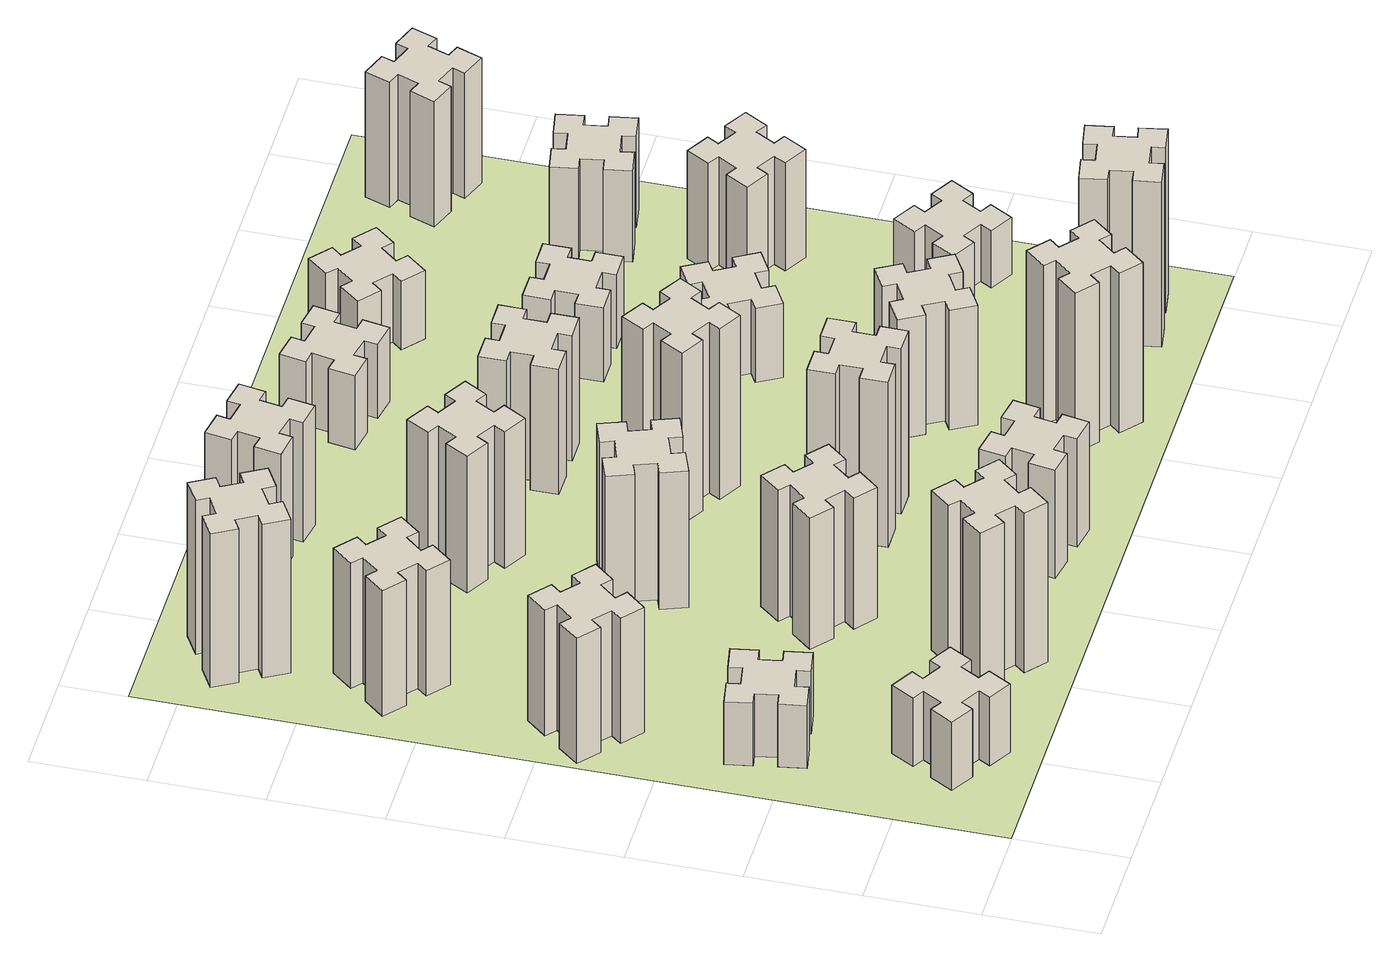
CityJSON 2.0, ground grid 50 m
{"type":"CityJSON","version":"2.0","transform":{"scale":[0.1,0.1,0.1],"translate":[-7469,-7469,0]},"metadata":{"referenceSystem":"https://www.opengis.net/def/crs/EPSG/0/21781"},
"CityObjects":{
"building1":{"type":"Building","attributes":{"class":"1000","function":"1000","usage":"1000","yearOfConstruction":2016,"roofType":"1000","measuredHeight":36,"storeysAboveGround":30,"storeysBelowGround":0},"geometry":[{"type":"Solid","lod":"1","boundaries":[[[[0,1,2,3,4,5,6,7,8,9,10,11,12,13,14,15,16,17,18,19]],[[17,16,20,21]],[[16,15,22,20]],[[15,14,23,22]],[[14,13,24,23]],[[13,12,25,24]],[[12,11,26,25]],[[11,10,27,26]],[[10,9,28,27]],[[9,8,29,28]],[[8,7,30,29]],[[7,6,31,30]],[[6,5,32,31]],[[5,4,33,32]],[[4,3,34,33]],[[3,2,35,34]],[[2,1,36,35]],[[1,0,37,36]],[[0,19,38,37]],[[19,18,39,38]],[[18,17,21,39]],[[24,25,26,27,28,29,30,31,32,33,34,35,36,37,38,39,21,20,22,23]]]]}]},
"building2":{"type":"Building","attributes":{"class":"1000","function":"1000","usage":"1000","yearOfConstruction":2016,"roofType":"1000","measuredHeight":33,"storeysAboveGround":30,"storeysBelowGround":0},"geometry":[{"type":"Solid","lod":"1","boundaries":[[[[40,41,42,43,44,45,46,47,48,49,50,51,52,53,54,55,56,57,58,59]],[[57,56,60,61]],[[56,55,62,60]],[[55,54,63,62]],[[54,53,64,63]],[[53,52,65,64]],[[52,51,66,65]],[[51,50,67,66]],[[50,49,68,67]],[[49,48,69,68]],[[48,47,70,69]],[[47,46,71,70]],[[46,45,72,71]],[[45,44,73,72]],[[44,43,74,73]],[[43,42,75,74]],[[42,41,76,75]],[[41,40,77,76]],[[40,59,78,77]],[[59,58,79,78]],[[58,57,61,79]],[[64,65,66,67,68,69,70,71,72,73,74,75,76,77,78,79,61,60,62,63]]]]}]},
"building3":{"type":"Building","attributes":{"class":"1000","function":"1000","usage":"1000","yearOfConstruction":2016,"roofType":"1000","measuredHeight":66,"storeysAboveGround":30,"storeysBelowGround":0},"geometry":[{"type":"Solid","lod":"1","boundaries":[[[[80,81,82,83,84,85,86,87,88,89,90,91,92,93,94,95,96,97,98,99]],[[97,96,100,101]],[[96,95,102,100]],[[95,94,103,102]],[[94,93,104,103]],[[93,92,105,104]],[[92,91,106,105]],[[91,90,107,106]],[[90,89,108,107]],[[89,88,109,108]],[[88,87,110,109]],[[87,86,111,110]],[[86,85,112,111]],[[85,84,113,112]],[[84,83,114,113]],[[83,82,115,114]],[[82,81,116,115]],[[81,80,117,116]],[[80,99,118,117]],[[99,98,119,118]],[[98,97,101,119]],[[104,105,106,107,108,109,110,111,112,113,114,115,116,117,118,119,101,100,102,103]]]]}]},
"building4":{"type":"Building","attributes":{"class":"1000","function":"1000","usage":"1000","yearOfConstruction":2016,"roofType":"1000","measuredHeight":66,"storeysAboveGround":30,"storeysBelowGround":0},"geometry":[{"type":"Solid","lod":"1","boundaries":[[[[120,121,122,123,124,125,126,127,128,129,130,131,132,133,134,135,136,137,138,139]],[[137,136,140,141]],[[136,135,142,140]],[[135,134,143,142]],[[134,133,144,143]],[[133,132,145,144]],[[132,131,146,145]],[[131,130,147,146]],[[130,129,148,147]],[[129,128,149,148]],[[128,127,150,149]],[[127,126,151,150]],[[126,125,152,151]],[[125,124,153,152]],[[124,123,154,153]],[[123,122,155,154]],[[122,121,156,155]],[[121,120,157,156]],[[120,139,158,157]],[[139,138,159,158]],[[138,137,141,159]],[[144,145,146,147,148,149,150,151,152,153,154,155,156,157,158,159,141,140,142,143]]]]}]},
"building5":{"type":"Building","attributes":{"class":"1000","function":"1000","usage":"1000","yearOfConstruction":2016,"roofType":"1000","measuredHeight":84,"storeysAboveGround":30,"storeysBelowGround":0},"geometry":[{"type":"Solid","lod":"1","boundaries":[[[[160,161,162,163,164,165,166,167,168,169,170,171,172,173,174,175,176,177,178,179]],[[177,176,180,181]],[[176,175,182,180]],[[175,174,183,182]],[[174,173,184,183]],[[173,172,185,184]],[[172,171,186,185]],[[171,170,187,186]],[[170,169,188,187]],[[169,168,189,188]],[[168,167,190,189]],[[167,166,191,190]],[[166,165,192,191]],[[165,164,193,192]],[[164,163,194,193]],[[163,162,195,194]],[[162,161,196,195]],[[161,160,197,196]],[[160,179,198,197]],[[179,178,199,198]],[[178,177,181,199]],[[184,185,186,187,188,189,190,191,192,193,194,195,196,197,198,199,181,180,182,183]]]]}]},
"building6":{"type":"Building","attributes":{"class":"1000","function":"1000","usage":"1000","yearOfConstruction":2016,"roofType":"1000","measuredHeight":81,"storeysAboveGround":30,"storeysBelowGround":0},"geometry":[{"type":"Solid","lod":"1","boundaries":[[[[200,201,202,203,204,205,206,207,208,209,210,211,212,213,214,215,216,217,218,219]],[[217,216,220,221]],[[216,215,222,220]],[[215,214,223,222]],[[214,213,224,223]],[[213,212,225,224]],[[212,211,226,225]],[[211,210,227,226]],[[210,209,228,227]],[[209,208,229,228]],[[208,207,230,229]],[[207,206,231,230]],[[206,205,232,231]],[[205,204,233,232]],[[204,203,234,233]],[[203,202,235,234]],[[202,201,236,235]],[[201,200,237,236]],[[200,219,238,237]],[[219,218,239,238]],[[218,217,221,239]],[[224,225,226,227,228,229,230,231,232,233,234,235,236,237,238,239,221,220,222,223]]]]}]},
"building7":{"type":"Building","attributes":{"class":"1000","function":"1000","usage":"1000","yearOfConstruction":2016,"roofType":"1000","measuredHeight":69,"storeysAboveGround":30,"storeysBelowGround":0},"geometry":[{"type":"Solid","lod":"1","boundaries":[[[[240,241,242,243,244,245,246,247,248,249,250,251,252,253,254,255,256,257,258,259]],[[257,256,260,261]],[[256,255,262,260]],[[255,254,263,262]],[[254,253,264,263]],[[253,252,265,264]],[[252,251,266,265]],[[251,250,267,266]],[[250,249,268,267]],[[249,248,269,268]],[[248,247,270,269]],[[247,246,271,270]],[[246,245,272,271]],[[245,244,273,272]],[[244,243,274,273]],[[243,242,275,274]],[[242,241,276,275]],[[241,240,277,276]],[[240,259,278,277]],[[259,258,279,278]],[[258,257,261,279]],[[264,265,266,267,268,269,270,271,272,273,274,275,276,277,278,279,261,260,262,263]]]]}]},
"building8":{"type":"Building","attributes":{"class":"1000","function":"1000","usage":"1000","yearOfConstruction":2016,"roofType":"1000","measuredHeight":72,"storeysAboveGround":30,"storeysBelowGround":0},"geometry":[{"type":"Solid","lod":"1","boundaries":[[[[280,281,282,283,284,285,286,287,288,289,290,291,292,293,294,295,296,297,298,299]],[[297,296,300,301]],[[296,295,302,300]],[[295,294,303,302]],[[294,293,304,303]],[[293,292,305,304]],[[292,291,306,305]],[[291,290,307,306]],[[290,289,308,307]],[[289,288,309,308]],[[288,287,310,309]],[[287,286,311,310]],[[286,285,312,311]],[[285,284,313,312]],[[284,283,314,313]],[[283,282,315,314]],[[282,281,316,315]],[[281,280,317,316]],[[280,299,318,317]],[[299,298,319,318]],[[298,297,301,319]],[[304,305,306,307,308,309,310,311,312,313,314,315,316,317,318,319,301,300,302,303]]]]}]},
"building9":{"type":"Building","attributes":{"class":"1000","function":"1000","usage":"1000","yearOfConstruction":2016,"roofType":"1000","measuredHeight":57,"storeysAboveGround":30,"storeysBelowGround":0},"geometry":[{"type":"Solid","lod":"1","boundaries":[[[[320,321,322,323,324,325,326,327,328,329,330,331,332,333,334,335,336,337,338,339]],[[337,336,340,341]],[[336,335,342,340]],[[335,334,343,342]],[[334,333,344,343]],[[333,332,345,344]],[[332,331,346,345]],[[331,330,347,346]],[[330,329,348,347]],[[329,328,349,348]],[[328,327,350,349]],[[327,326,351,350]],[[326,325,352,351]],[[325,324,353,352]],[[324,323,354,353]],[[323,322,355,354]],[[322,321,356,355]],[[321,320,357,356]],[[320,339,358,357]],[[339,338,359,358]],[[338,337,341,359]],[[344,345,346,347,348,349,350,351,352,353,354,355,356,357,358,359,341,340,342,343]]]]}]},
"building10":{"type":"Building","attributes":{"class":"1000","function":"1000","usage":"1000","yearOfConstruction":2016,"roofType":"1000","measuredHeight":72,"storeysAboveGround":30,"storeysBelowGround":0},"geometry":[{"type":"Solid","lod":"1","boundaries":[[[[360,361,362,363,364,365,366,367,368,369,370,371,372,373,374,375,376,377,378,379]],[[377,376,380,381]],[[376,375,382,380]],[[375,374,383,382]],[[374,373,384,383]],[[373,372,385,384]],[[372,371,386,385]],[[371,370,387,386]],[[370,369,388,387]],[[369,368,389,388]],[[368,367,390,389]],[[367,366,391,390]],[[366,365,392,391]],[[365,364,393,392]],[[364,363,394,393]],[[363,362,395,394]],[[362,361,396,395]],[[361,360,397,396]],[[360,379,398,397]],[[379,378,399,398]],[[378,377,381,399]],[[384,385,386,387,388,389,390,391,392,393,394,395,396,397,398,399,381,380,382,383]]]]}]},
"building11":{"type":"Building","attributes":{"class":"1000","function":"1000","usage":"1000","yearOfConstruction":2016,"roofType":"1000","measuredHeight":63,"storeysAboveGround":30,"storeysBelowGround":0},"geometry":[{"type":"Solid","lod":"1","boundaries":[[[[400,401,402,403,404,405,406,407,408,409,410,411,412,413,414,415,416,417,418,419]],[[417,416,420,421]],[[416,415,422,420]],[[415,414,423,422]],[[414,413,424,423]],[[413,412,425,424]],[[412,411,426,425]],[[411,410,427,426]],[[410,409,428,427]],[[409,408,429,428]],[[408,407,430,429]],[[407,406,431,430]],[[406,405,432,431]],[[405,404,433,432]],[[404,403,434,433]],[[403,402,435,434]],[[402,401,436,435]],[[401,400,437,436]],[[400,419,438,437]],[[419,418,439,438]],[[418,417,421,439]],[[424,425,426,427,428,429,430,431,432,433,434,435,436,437,438,439,421,420,422,423]]]]}]},
"building12":{"type":"Building","attributes":{"class":"1000","function":"1000","usage":"1000","yearOfConstruction":2016,"roofType":"1000","measuredHeight":87,"storeysAboveGround":30,"storeysBelowGround":0},"geometry":[{"type":"Solid","lod":"1","boundaries":[[[[440,441,442,443,444,445,446,447,448,449,450,451,452,453,454,455,456,457,458,459]],[[457,456,460,461]],[[456,455,462,460]],[[455,454,463,462]],[[454,453,464,463]],[[453,452,465,464]],[[452,451,466,465]],[[451,450,467,466]],[[450,449,468,467]],[[449,448,469,468]],[[448,447,470,469]],[[447,446,471,470]],[[446,445,472,471]],[[445,444,473,472]],[[444,443,474,473]],[[443,442,475,474]],[[442,441,476,475]],[[441,440,477,476]],[[440,459,478,477]],[[459,458,479,478]],[[458,457,461,479]],[[464,465,466,467,468,469,470,471,472,473,474,475,476,477,478,479,461,460,462,463]]]]}]},
"building13":{"type":"Building","attributes":{"class":"1000","function":"1000","usage":"1000","yearOfConstruction":2016,"roofType":"1000","measuredHeight":90,"storeysAboveGround":30,"storeysBelowGround":0},"geometry":[{"type":"Solid","lod":"1","boundaries":[[[[480,481,482,483,484,485,486,487,488,489,490,491,492,493,494,495,496,497,498,499]],[[497,496,500,501]],[[496,495,502,500]],[[495,494,503,502]],[[494,493,504,503]],[[493,492,505,504]],[[492,491,506,505]],[[491,490,507,506]],[[490,489,508,507]],[[489,488,509,508]],[[488,487,510,509]],[[487,486,511,510]],[[486,485,512,511]],[[485,484,513,512]],[[484,483,514,513]],[[483,482,515,514]],[[482,481,516,515]],[[481,480,517,516]],[[480,499,518,517]],[[499,498,519,518]],[[498,497,501,519]],[[504,505,506,507,508,509,510,511,512,513,514,515,516,517,518,519,501,500,502,503]]]]}]},
"building14":{"type":"Building","attributes":{"class":"1000","function":"1000","usage":"1000","yearOfConstruction":2016,"roofType":"1000","measuredHeight":66,"storeysAboveGround":30,"storeysBelowGround":0},"geometry":[{"type":"Solid","lod":"1","boundaries":[[[[520,521,522,523,524,525,526,527,528,529,530,531,532,533,534,535,536,537,538,539]],[[537,536,540,541]],[[536,535,542,540]],[[535,534,543,542]],[[534,533,544,543]],[[533,532,545,544]],[[532,531,546,545]],[[531,530,547,546]],[[530,529,548,547]],[[529,528,549,548]],[[528,527,550,549]],[[527,526,551,550]],[[526,525,552,551]],[[525,524,553,552]],[[524,523,554,553]],[[523,522,555,554]],[[522,521,556,555]],[[521,520,557,556]],[[520,539,558,557]],[[539,538,559,558]],[[538,537,541,559]],[[544,545,546,547,548,549,550,551,552,553,554,555,556,557,558,559,541,540,542,543]]]]}]},
"building15":{"type":"Building","attributes":{"class":"1000","function":"1000","usage":"1000","yearOfConstruction":2016,"roofType":"1000","measuredHeight":84,"storeysAboveGround":30,"storeysBelowGround":0},"geometry":[{"type":"Solid","lod":"1","boundaries":[[[[560,561,562,563,564,565,566,567,568,569,570,571,572,573,574,575,576,577,578,579]],[[577,576,580,581]],[[576,575,582,580]],[[575,574,583,582]],[[574,573,584,583]],[[573,572,585,584]],[[572,571,586,585]],[[571,570,587,586]],[[570,569,588,587]],[[569,568,589,588]],[[568,567,590,589]],[[567,566,591,590]],[[566,565,592,591]],[[565,564,593,592]],[[564,563,594,593]],[[563,562,595,594]],[[562,561,596,595]],[[561,560,597,596]],[[560,579,598,597]],[[579,578,599,598]],[[578,577,581,599]],[[584,585,586,587,588,589,590,591,592,593,594,595,596,597,598,599,581,580,582,583]]]]}]},
"building16":{"type":"Building","attributes":{"class":"1000","function":"1000","usage":"1000","yearOfConstruction":2016,"roofType":"1000","measuredHeight":63,"storeysAboveGround":30,"storeysBelowGround":0},"geometry":[{"type":"Solid","lod":"1","boundaries":[[[[600,601,602,603,604,605,606,607,608,609,610,611,612,613,614,615,616,617,618,619]],[[617,616,620,621]],[[616,615,622,620]],[[615,614,623,622]],[[614,613,624,623]],[[613,612,625,624]],[[612,611,626,625]],[[611,610,627,626]],[[610,609,628,627]],[[609,608,629,628]],[[608,607,630,629]],[[607,606,631,630]],[[606,605,632,631]],[[605,604,633,632]],[[604,603,634,633]],[[603,602,635,634]],[[602,601,636,635]],[[601,600,637,636]],[[600,619,638,637]],[[619,618,639,638]],[[618,617,621,639]],[[624,625,626,627,628,629,630,631,632,633,634,635,636,637,638,639,621,620,622,623]]]]}]},
"building17":{"type":"Building","attributes":{"class":"1000","function":"1000","usage":"1000","yearOfConstruction":2016,"roofType":"1000","measuredHeight":39,"storeysAboveGround":30,"storeysBelowGround":0},"geometry":[{"type":"Solid","lod":"1","boundaries":[[[[640,641,642,643,644,645,646,647,648,649,650,651,652,653,654,655,656,657,658,659]],[[657,656,660,661]],[[656,655,662,660]],[[655,654,663,662]],[[654,653,664,663]],[[653,652,665,664]],[[652,651,666,665]],[[651,650,667,666]],[[650,649,668,667]],[[649,648,669,668]],[[648,647,670,669]],[[647,646,671,670]],[[646,645,672,671]],[[645,644,673,672]],[[644,643,674,673]],[[643,642,675,674]],[[642,641,676,675]],[[641,640,677,676]],[[640,659,678,677]],[[659,658,679,678]],[[658,657,661,679]],[[664,665,666,667,668,669,670,671,672,673,674,675,676,677,678,679,661,660,662,663]]]]}]},
"building18":{"type":"Building","attributes":{"class":"1000","function":"1000","usage":"1000","yearOfConstruction":2016,"roofType":"1000","measuredHeight":39,"storeysAboveGround":30,"storeysBelowGround":0},"geometry":[{"type":"Solid","lod":"1","boundaries":[[[[680,681,682,683,684,685,686,687,688,689,690,691,692,693,694,695,696,697,698,699]],[[697,696,700,701]],[[696,695,702,700]],[[695,694,703,702]],[[694,693,704,703]],[[693,692,705,704]],[[692,691,706,705]],[[691,690,707,706]],[[690,689,708,707]],[[689,688,709,708]],[[688,687,710,709]],[[687,686,711,710]],[[686,685,712,711]],[[685,684,713,712]],[[684,683,714,713]],[[683,682,715,714]],[[682,681,716,715]],[[681,680,717,716]],[[680,699,718,717]],[[699,698,719,718]],[[698,697,701,719]],[[704,705,706,707,708,709,710,711,712,713,714,715,716,717,718,719,701,700,702,703]]]]}]},
"building19":{"type":"Building","attributes":{"class":"1000","function":"1000","usage":"1000","yearOfConstruction":2016,"roofType":"1000","measuredHeight":39,"storeysAboveGround":30,"storeysBelowGround":0},"geometry":[{"type":"Solid","lod":"1","boundaries":[[[[720,721,722,723,724,725,726,727,728,729,730,731,732,733,734,735,736,737,738,739]],[[737,736,740,741]],[[736,735,742,740]],[[735,734,743,742]],[[734,733,744,743]],[[733,732,745,744]],[[732,731,746,745]],[[731,730,747,746]],[[730,729,748,747]],[[729,728,749,748]],[[728,727,750,749]],[[727,726,751,750]],[[726,725,752,751]],[[725,724,753,752]],[[724,723,754,753]],[[723,722,755,754]],[[722,721,756,755]],[[721,720,757,756]],[[720,739,758,757]],[[739,738,759,758]],[[738,737,741,759]],[[744,745,746,747,748,749,750,751,752,753,754,755,756,757,758,759,741,740,742,743]]]]}]},
"building20":{"type":"Building","attributes":{"class":"1000","function":"1000","usage":"1000","yearOfConstruction":2016,"roofType":"1000","measuredHeight":87,"storeysAboveGround":30,"storeysBelowGround":0},"geometry":[{"type":"Solid","lod":"1","boundaries":[[[[760,761,762,763,764,765,766,767,768,769,770,771,772,773,774,775,776,777,778,779]],[[777,776,780,781]],[[776,775,782,780]],[[775,774,783,782]],[[774,773,784,783]],[[773,772,785,784]],[[772,771,786,785]],[[771,770,787,786]],[[770,769,788,787]],[[769,768,789,788]],[[768,767,790,789]],[[767,766,791,790]],[[766,765,792,791]],[[765,764,793,792]],[[764,763,794,793]],[[763,762,795,794]],[[762,761,796,795]],[[761,760,797,796]],[[760,779,798,797]],[[779,778,799,798]],[[778,777,781,799]],[[784,785,786,787,788,789,790,791,792,793,794,795,796,797,798,799,781,780,782,783]]]]}]},
"building21":{"type":"Building","attributes":{"class":"1000","function":"1000","usage":"1000","yearOfConstruction":2016,"roofType":"1000","measuredHeight":36,"storeysAboveGround":30,"storeysBelowGround":0},"geometry":[{"type":"Solid","lod":"1","boundaries":[[[[800,801,802,803,804,805,806,807,808,809,810,811,812,813,814,815,816,817,818,819]],[[817,816,820,821]],[[816,815,822,820]],[[815,814,823,822]],[[814,813,824,823]],[[813,812,825,824]],[[812,811,826,825]],[[811,810,827,826]],[[810,809,828,827]],[[809,808,829,828]],[[808,807,830,829]],[[807,806,831,830]],[[806,805,832,831]],[[805,804,833,832]],[[804,803,834,833]],[[803,802,835,834]],[[802,801,836,835]],[[801,800,837,836]],[[800,819,838,837]],[[819,818,839,838]],[[818,817,821,839]],[[824,825,826,827,828,829,830,831,832,833,834,835,836,837,838,839,821,820,822,823]]]]}]},
"building22":{"type":"Building","attributes":{"class":"1000","function":"1000","usage":"1000","yearOfConstruction":2016,"roofType":"1000","measuredHeight":30,"storeysAboveGround":30,"storeysBelowGround":0},"geometry":[{"type":"Solid","lod":"1","boundaries":[[[[840,841,842,843,844,845,846,847,848,849,850,851,852,853,854,855,856,857,858,859]],[[857,856,860,861]],[[856,855,862,860]],[[855,854,863,862]],[[854,853,864,863]],[[853,852,865,864]],[[852,851,866,865]],[[851,850,867,866]],[[850,849,868,867]],[[849,848,869,868]],[[848,847,870,869]],[[847,846,871,870]],[[846,845,872,871]],[[845,844,873,872]],[[844,843,874,873]],[[843,842,875,874]],[[842,841,876,875]],[[841,840,877,876]],[[840,859,878,877]],[[859,858,879,878]],[[858,857,861,879]],[[864,865,866,867,868,869,870,871,872,873,874,875,876,877,878,879,861,860,862,863]]]]}]},
"building23":{"type":"Building","attributes":{"class":"1000","function":"1000","usage":"1000","yearOfConstruction":2016,"roofType":"1000","measuredHeight":57,"storeysAboveGround":30,"storeysBelowGround":0},"geometry":[{"type":"Solid","lod":"1","boundaries":[[[[880,881,882,883,884,885,886,887,888,889,890,891,892,893,894,895,896,897,898,899]],[[897,896,900,901]],[[896,895,902,900]],[[895,894,903,902]],[[894,893,904,903]],[[893,892,905,904]],[[892,891,906,905]],[[891,890,907,906]],[[890,889,908,907]],[[889,888,909,908]],[[888,887,910,909]],[[887,886,911,910]],[[886,885,912,911]],[[885,884,913,912]],[[884,883,914,913]],[[883,882,915,914]],[[882,881,916,915]],[[881,880,917,916]],[[880,899,918,917]],[[899,898,919,918]],[[898,897,901,919]],[[904,905,906,907,908,909,910,911,912,913,914,915,916,917,918,919,901,900,902,903]]]]}]},
"building24":{"type":"Building","attributes":{"class":"1000","function":"1000","usage":"1000","yearOfConstruction":2016,"roofType":"1000","measuredHeight":48,"storeysAboveGround":30,"storeysBelowGround":0},"geometry":[{"type":"Solid","lod":"1","boundaries":[[[[920,921,922,923,924,925,926,927,928,929,930,931,932,933,934,935,936,937,938,939]],[[937,936,940,941]],[[936,935,942,940]],[[935,934,943,942]],[[934,933,944,943]],[[933,932,945,944]],[[932,931,946,945]],[[931,930,947,946]],[[930,929,948,947]],[[929,928,949,948]],[[928,927,950,949]],[[927,926,951,950]],[[926,925,952,951]],[[925,924,953,952]],[[924,923,954,953]],[[923,922,955,954]],[[922,921,956,955]],[[921,920,957,956]],[[920,939,958,957]],[[939,938,959,958]],[[938,937,941,959]],[[944,945,946,947,948,949,950,951,952,953,954,955,956,957,958,959,941,940,942,943]]]]}]},
"building25":{"type":"Building","attributes":{"class":"1000","function":"1000","usage":"1000","yearOfConstruction":2016,"roofType":"1000","measuredHeight":66,"storeysAboveGround":30,"storeysBelowGround":0},"geometry":[{"type":"Solid","lod":"1","boundaries":[[[[960,961,962,963,964,965,966,967,968,969,970,971,972,973,974,975,976,977,978,979]],[[977,976,980,981]],[[976,975,982,980]],[[975,974,983,982]],[[974,973,984,983]],[[973,972,985,984]],[[972,971,986,985]],[[971,970,987,986]],[[970,969,988,987]],[[969,968,989,988]],[[968,967,990,989]],[[967,966,991,990]],[[966,965,992,991]],[[965,964,993,992]],[[964,963,994,993]],[[963,962,995,994]],[[962,961,996,995]],[[961,960,997,996]],[[960,979,998,997]],[[979,978,999,998]],[[978,977,981,999]],[[984,985,986,987,988,989,990,991,992,993,994,995,996,997,998,999,981,980,982,983]]]]}]},
"landuse1":{"type":"LandUse","attributes":{"name":"plot1","function":"1010"},"geometry":[{"type":"MultiSurface","lod":"1","boundaries":[[[1000,1001,1002,1003]]]}]}
},
"vertices":[
[546,277,0],[596,364,0],[648,334,0],[708,438,0],[604,498,0],[574,446,0],[487,496,0],[517,548,0],[413,608,0],[353,504,0],[405,474,0],[355,387,0],[303,417,0],[243,313,0],[347,253,0],[377,305,0],[464,255,0],[434,203,0],[538,143,0],[598,247,0],[464,255,360],[434,203,360],[377,305,360],[347,253,360],[243,313,360],[303,417,360],[355,387,360],[405,474,360],[353,504,360],[413,608,360],[517,548,360],[487,496,360],[574,446,360],[604,498,360],[708,438,360],[648,334,360],[596,364,360],[546,277,360],[598,247,360],[538,143,360],
[405,1232,0],[307,1215,0],[297,1274,0],[178,1253,0],[199,1135,0],[258,1145,0],[276,1047,0],[217,1037,0],[237,918,0],[356,939,0],[345,998,0],[444,1016,0],[454,957,0],[572,977,0],[551,1096,0],[492,1085,0],[475,1184,0],[534,1194,0],[513,1312,0],[395,1291,0],[475,1184,330],[534,1194,330],[492,1085,330],[551,1096,330],[572,977,330],[454,957,330],[444,1016,330],[345,998,330],[356,939,330],[237,918,330],[217,1037,330],[276,1047,330],[258,1145,330],[199,1135,330],[178,1253,330],[297,1274,330],[307,1215,330],[405,1232,330],[395,1291,330],[513,1312,330],
[223,1964,0],[159,1888,0],[113,1926,0],[36,1834,0],[128,1757,0],[166,1803,0],[243,1739,0],[204,1693,0],[296,1616,0],[373,1708,0],[327,1746,0],[392,1823,0],[438,1784,0],[515,1876,0],[423,1953,0],[384,1907,0],[308,1972,0],[346,2018,0],[254,2095,0],[177,2003,0],[308,1972,660],[346,2018,660],[384,1907,660],[423,1953,660],[515,1876,660],[438,1784,660],[392,1823,660],[327,1746,660],[373,1708,660],[296,1616,660],[204,1693,660],[243,1739,660],[166,1803,660],[128,1757,660],[36,1834,660],[113,1926,660],[159,1888,660],[223,1964,660],[177,2003,660],[254,2095,660],
[427,2586,0],[492,2663,0],[538,2624,0],[615,2716,0],[523,2793,0],[484,2747,0],[408,2812,0],[446,2858,0],[354,2935,0],[277,2843,0],[323,2804,0],[259,2728,0],[213,2766,0],[136,2674,0],[228,2597,0],[266,2643,0],[343,2579,0],[304,2533,0],[396,2456,0],[473,2548,0],[343,2579,660],[304,2533,660],[266,2643,660],[228,2597,660],[136,2674,660],[213,2766,660],[259,2728,660],[323,2804,660],[277,2843,660],[354,2935,660],[446,2858,660],[408,2812,660],[484,2747,660],[523,2793,660],[615,2716,660],[538,2624,660],[492,2663,660],[427,2586,660],[473,2548,660],[396,2456,660],
[1224,427,0],[1148,492,0],[1186,538,0],[1094,615,0],[1017,523,0],[1063,484,0],[999,408,0],[953,446,0],[876,354,0],[968,277,0],[1006,323,0],[1083,259,0],[1044,213,0],[1136,136,0],[1213,228,0],[1167,266,0],[1232,343,0],[1278,304,0],[1355,396,0],[1263,473,0],[1232,343,840],[1278,304,840],[1167,266,840],[1213,228,840],[1136,136,840],[1044,213,840],[1083,259,840],[1006,323,840],[968,277,840],[876,354,840],[953,446,840],[999,408,840],[1063,484,840],[1017,523,840],[1094,615,840],[1186,538,840],[1148,492,840],[1224,427,840],[1263,473,840],[1355,396,840],
[364,3456,0],[277,3406,0],[247,3458,0],[143,3398,0],[203,3294,0],[255,3324,0],[305,3237,0],[253,3207,0],[313,3103,0],[417,3163,0],[387,3215,0],[474,3265,0],[504,3213,0],[608,3273,0],[548,3377,0],[496,3347,0],[446,3434,0],[498,3464,0],[438,3568,0],[334,3508,0],[446,3434,810],[498,3464,810],[496,3347,810],[548,3377,810],[608,3273,810],[504,3213,810],[474,3265,810],[387,3215,810],[417,3163,810],[313,3103,810],[253,3207,810],[305,3237,810],[255,3324,810],[203,3294,810],[143,3398,810],[247,3458,810],[277,3406,810],[364,3456,810],[334,3508,810],[438,3568,810],
[1324,1167,0],[1248,1232,0],[1286,1278,0],[1194,1355,0],[1117,1263,0],[1163,1224,0],[1099,1148,0],[1053,1186,0],[976,1094,0],[1068,1017,0],[1106,1063,0],[1183,999,0],[1144,953,0],[1236,876,0],[1313,968,0],[1267,1006,0],[1332,1083,0],[1378,1044,0],[1455,1136,0],[1363,1213,0],[1332,1083,690],[1378,1044,690],[1267,1006,690],[1313,968,690],[1236,876,690],[1144,953,690],[1183,999,690],[1106,1063,690],[1068,1017,690],[976,1094,690],[1053,1186,690],[1099,1148,690],[1163,1224,690],[1117,1263,690],[1194,1355,690],[1286,1278,690],[1248,1232,690],[1324,1167,690],[1363,1213,690],[1455,1136,690],
[1225,1976,0],[1131,1942,0],[1110,1998,0],[997,1957,0],[1039,1844,0],[1095,1865,0],[1129,1771,0],[1073,1750,0],[1114,1637,0],[1227,1679,0],[1206,1735,0],[1300,1769,0],[1320,1713,0],[1433,1754,0],[1392,1867,0],[1336,1846,0],[1302,1940,0],[1358,1960,0],[1317,2073,0],[1204,2032,0],[1302,1940,720],[1358,1960,720],[1336,1846,720],[1392,1867,720],[1433,1754,720],[1320,1713,720],[1300,1769,720],[1206,1735,720],[1227,1679,720],[1114,1637,720],[1073,1750,720],[1129,1771,720],[1095,1865,720],[1039,1844,720],[997,1957,720],[1110,1998,720],[1131,1942,720],[1225,1976,720],[1204,2032,720],[1317,2073,720],
[1787,276,0],[1885,258,0],[1875,199,0],[1993,178,0],[2014,297,0],[1955,307,0],[1972,405,0],[2031,395,0],[2052,513,0],[1934,534,0],[1924,475,0],[1825,492,0],[1836,551,0],[1717,572,0],[1697,454,0],[1756,444,0],[1738,345,0],[1679,356,0],[1658,237,0],[1777,217,0],[1738,345,570],[1679,356,570],[1756,444,570],[1697,454,570],[1717,572,570],[1836,551,570],[1825,492,570],[1924,475,570],[1934,534,570],[2052,513,570],[2031,395,570],[1972,405,570],[1955,307,570],[2014,297,570],[1993,178,570],[1875,199,570],[1885,258,570],[1787,276,570],[1777,217,570],[1658,237,570],
[1286,2497,0],[1336,2584,0],[1388,2554,0],[1448,2658,0],[1344,2718,0],[1314,2666,0],[1227,2716,0],[1257,2768,0],[1153,2828,0],[1093,2724,0],[1145,2694,0],[1095,2607,0],[1043,2637,0],[983,2533,0],[1087,2473,0],[1117,2525,0],[1204,2475,0],[1174,2423,0],[1278,2363,0],[1338,2467,0],[1204,2475,720],[1174,2423,720],[1117,2525,720],[1087,2473,720],[983,2533,720],[1043,2637,720],[1095,2607,720],[1145,2694,720],[1093,2724,720],[1153,2828,720],[1257,2768,720],[1227,2716,720],[1314,2666,720],[1344,2718,720],[1448,2658,720],[1388,2554,720],[1336,2584,720],[1286,2497,720],[1338,2467,720],[1278,2363,720],
[1016,3504,0],[998,3405,0],[939,3416,0],[918,3297,0],[1037,3277,0],[1047,3336,0],[1145,3318,0],[1135,3259,0],[1253,3238,0],[1274,3357,0],[1215,3367,0],[1232,3465,0],[1291,3455,0],[1312,3573,0],[1194,3594,0],[1184,3535,0],[1085,3552,0],[1096,3611,0],[977,3632,0],[957,3514,0],[1085,3552,630],[1096,3611,630],[1184,3535,630],[1194,3594,630],[1312,3573,630],[1291,3455,630],[1232,3465,630],[1215,3367,630],[1274,3357,630],[1253,3238,630],[1135,3259,630],[1145,3318,630],[1047,3336,630],[1037,3277,630],[918,3297,630],[939,3416,630],[998,3405,630],[1016,3504,630],[957,3514,630],[977,3632,630],
[1745,1165,0],[1745,1065,0],[1685,1065,0],[1685,945,0],[1805,945,0],[1805,1005,0],[1905,1005,0],[1905,945,0],[2025,945,0],[2025,1065,0],[1965,1065,0],[1965,1165,0],[2025,1165,0],[2025,1285,0],[1905,1285,0],[1905,1225,0],[1805,1225,0],[1805,1285,0],[1685,1285,0],[1685,1165,0],[1805,1225,870],[1805,1285,870],[1905,1225,870],[1905,1285,870],[2025,1285,870],[2025,1165,870],[1965,1165,870],[1965,1065,870],[2025,1065,870],[2025,945,870],[1905,945,870],[1905,1005,870],[1805,1005,870],[1805,945,870],[1685,945,870],[1685,1065,870],[1745,1065,870],[1745,1165,870],[1685,1165,870],[1685,1285,870],
[1785,1954,0],[1735,1867,0],[1683,1897,0],[1623,1793,0],[1727,1733,0],[1757,1785,0],[1844,1735,0],[1814,1683,0],[1918,1623,0],[1978,1727,0],[1926,1757,0],[1976,1844,0],[2028,1814,0],[2088,1918,0],[1984,1978,0],[1954,1926,0],[1867,1976,0],[1897,2028,0],[1793,2088,0],[1733,1984,0],[1867,1976,900],[1897,2028,900],[1954,1926,900],[1984,1978,900],[2088,1918,900],[2028,1814,900],[1976,1844,900],[1926,1757,900],[1978,1727,900],[1918,1623,900],[1814,1683,900],[1844,1735,900],[1757,1785,900],[1727,1733,900],[1623,1793,900],[1683,1897,900],[1735,1867,900],[1785,1954,900],[1733,1984,900],[1793,2088,900],
[1965,2445,0],[1965,2545,0],[2025,2545,0],[2025,2665,0],[1905,2665,0],[1905,2605,0],[1805,2605,0],[1805,2665,0],[1685,2665,0],[1685,2545,0],[1745,2545,0],[1745,2445,0],[1685,2445,0],[1685,2325,0],[1805,2325,0],[1805,2385,0],[1905,2385,0],[1905,2325,0],[2025,2325,0],[2025,2445,0],[1905,2385,660],[1905,2325,660],[1805,2385,660],[1805,2325,660],[1685,2325,660],[1685,2445,660],[1745,2445,660],[1745,2545,660],[1685,2545,660],[1685,2665,660],[1805,2665,660],[1805,2605,660],[1905,2605,660],[1905,2665,660],[2025,2665,660],[2025,2545,660],[1965,2545,660],[1965,2445,660],[2025,2445,660],[2025,2325,660],
[2643,484,0],[2579,408,0],[2533,446,0],[2456,354,0],[2548,277,0],[2586,323,0],[2663,259,0],[2624,213,0],[2716,136,0],[2793,228,0],[2747,266,0],[2812,343,0],[2858,304,0],[2935,396,0],[2843,473,0],[2804,427,0],[2728,492,0],[2766,538,0],[2674,615,0],[2597,523,0],[2728,492,840],[2766,538,840],[2804,427,840],[2843,473,840],[2935,396,840],[2858,304,840],[2812,343,840],[2747,266,840],[2793,228,840],[2716,136,840],[2624,213,840],[2663,259,840],[2586,323,840],[2548,277,840],[2456,354,840],[2533,446,840],[2579,408,840],[2643,484,840],[2597,523,840],[2674,615,840],
[2584,1136,0],[2497,1086,0],[2467,1138,0],[2363,1078,0],[2423,974,0],[2475,1004,0],[2525,917,0],[2473,887,0],[2533,783,0],[2637,843,0],[2607,895,0],[2694,945,0],[2724,893,0],[2828,953,0],[2768,1057,0],[2716,1027,0],[2666,1114,0],[2718,1144,0],[2658,1248,0],[2554,1188,0],[2666,1114,630],[2718,1144,630],[2716,1027,630],[2768,1057,630],[2828,953,630],[2724,893,630],[2694,945,630],[2607,895,630],[2637,843,630],[2533,783,630],[2473,887,630],[2525,917,630],[2475,1004,630],[2423,974,630],[2363,1078,630],[2467,1138,630],[2497,1086,630],[2584,1136,630],[2554,1188,630],[2658,1248,630],
[1887,3236,0],[1985,3218,0],[1975,3159,0],[2093,3138,0],[2114,3257,0],[2055,3267,0],[2072,3365,0],[2131,3355,0],[2152,3473,0],[2034,3494,0],[2024,3435,0],[1925,3452,0],[1936,3511,0],[1817,3532,0],[1797,3414,0],[1856,3404,0],[1838,3305,0],[1779,3316,0],[1758,3197,0],[1877,3177,0],[1838,3305,390],[1779,3316,390],[1856,3404,390],[1797,3414,390],[1817,3532,390],[1936,3511,390],[1925,3452,390],[2024,3435,390],[2034,3494,390],[2152,3473,390],[2131,3355,390],[2072,3365,390],[2055,3267,390],[2114,3257,390],[2093,3138,390],[1975,3159,390],[1985,3218,390],[1887,3236,390],[1877,3177,390],[1758,3197,390],
[2707,1735,0],[2794,1785,0],[2824,1733,0],[2928,1793,0],[2868,1897,0],[2816,1867,0],[2766,1954,0],[2818,1984,0],[2758,2088,0],[2654,2028,0],[2684,1976,0],[2597,1926,0],[2567,1978,0],[2463,1918,0],[2523,1814,0],[2575,1844,0],[2625,1757,0],[2573,1727,0],[2633,1623,0],[2737,1683,0],[2625,1757,390],[2573,1727,390],[2575,1844,390],[2523,1814,390],[2463,1918,390],[2567,1978,390],[2597,1926,390],[2684,1976,390],[2654,2028,390],[2758,2088,390],[2818,1984,390],[2766,1954,390],[2816,1867,390],[2868,1897,390],[2928,1793,390],[2824,1733,390],[2794,1785,390],[2707,1735,390],[2737,1683,390],[2633,1623,390],
[2545,2385,0],[2645,2385,0],[2645,2325,0],[2765,2325,0],[2765,2445,0],[2705,2445,0],[2705,2545,0],[2765,2545,0],[2765,2665,0],[2645,2665,0],[2645,2605,0],[2545,2605,0],[2545,2665,0],[2425,2665,0],[2425,2545,0],[2485,2545,0],[2485,2445,0],[2425,2445,0],[2425,2325,0],[2545,2325,0],[2485,2445,390],[2425,2445,390],[2485,2545,390],[2425,2545,390],[2425,2665,390],[2545,2665,390],[2545,2605,390],[2645,2605,390],[2645,2665,390],[2765,2665,390],[2765,2545,390],[2705,2545,390],[2705,2445,390],[2765,2445,390],[2765,2325,390],[2645,2325,390],[2645,2385,390],[2545,2385,390],[2545,2325,390],[2425,2325,390],
[3305,258,0],[3404,276,0],[3414,217,0],[3532,237,0],[3511,356,0],[3452,345,0],[3435,444,0],[3494,454,0],[3473,572,0],[3355,551,0],[3365,492,0],[3267,475,0],[3257,534,0],[3138,513,0],[3159,395,0],[3218,405,0],[3236,307,0],[3177,297,0],[3197,178,0],[3316,199,0],[3236,307,870],[3177,297,870],[3218,405,870],[3159,395,870],[3138,513,870],[3257,534,870],[3267,475,870],[3365,492,870],[3355,551,870],[3473,572,870],[3494,454,870],[3435,444,870],[3452,345,870],[3511,356,870],[3532,237,870],[3414,217,870],[3404,276,870],[3305,258,870],[3316,199,870],[3197,178,870],
[2443,3444,0],[2379,3368,0],[2333,3406,0],[2256,3314,0],[2348,3237,0],[2386,3283,0],[2463,3219,0],[2424,3173,0],[2516,3096,0],[2593,3188,0],[2547,3226,0],[2612,3303,0],[2658,3264,0],[2735,3356,0],[2643,3433,0],[2604,3387,0],[2528,3452,0],[2566,3498,0],[2474,3575,0],[2397,3483,0],[2528,3452,360],[2566,3498,360],[2604,3387,360],[2643,3433,360],[2735,3356,360],[2658,3264,360],[2612,3303,360],[2547,3226,360],[2593,3188,360],[2516,3096,360],[2424,3173,360],[2463,3219,360],[2386,3283,360],[2348,3237,360],[2256,3314,360],[2333,3406,360],[2379,3368,360],[2443,3444,360],[2397,3483,360],[2474,3575,360],
[3337,1045,0],[3424,995,0],[3394,943,0],[3498,883,0],[3558,987,0],[3506,1017,0],[3556,1104,0],[3608,1074,0],[3668,1178,0],[3564,1238,0],[3534,1186,0],[3447,1236,0],[3477,1288,0],[3373,1348,0],[3313,1244,0],[3365,1214,0],[3315,1127,0],[3263,1157,0],[3203,1053,0],[3307,993,0],[3315,1127,300],[3263,1157,300],[3365,1214,300],[3313,1244,300],[3373,1348,300],[3477,1288,300],[3447,1236,300],[3534,1186,300],[3564,1238,300],[3668,1178,300],[3608,1074,300],[3556,1104,300],[3506,1017,300],[3558,987,300],[3498,883,300],[3394,943,300],[3424,995,300],[3337,1045,300],[3307,993,300],[3203,1053,300],
[3406,1857,0],[3456,1944,0],[3508,1914,0],[3568,2018,0],[3464,2078,0],[3434,2026,0],[3347,2076,0],[3377,2128,0],[3273,2188,0],[3213,2084,0],[3265,2054,0],[3215,1967,0],[3163,1997,0],[3103,1893,0],[3207,1833,0],[3237,1885,0],[3324,1835,0],[3294,1783,0],[3398,1723,0],[3458,1827,0],[3324,1835,570],[3294,1783,570],[3237,1885,570],[3207,1833,570],[3103,1893,570],[3163,1997,570],[3215,1967,570],[3265,2054,570],[3213,2084,570],[3273,2188,570],[3377,2128,570],[3347,2076,570],[3434,2026,570],[3464,2078,570],[3568,2018,570],[3508,1914,570],[3456,1944,570],[3406,1857,570],[3458,1827,570],[3398,1723,570],
[3218,2625,0],[3236,2527,0],[3177,2517,0],[3197,2398,0],[3316,2419,0],[3305,2478,0],[3404,2496,0],[3414,2437,0],[3532,2457,0],[3511,2576,0],[3452,2565,0],[3435,2664,0],[3494,2674,0],[3473,2792,0],[3355,2771,0],[3365,2712,0],[3267,2695,0],[3257,2754,0],[3138,2733,0],[3159,2615,0],[3267,2695,480],[3257,2754,480],[3365,2712,480],[3355,2771,480],[3473,2792,480],[3494,2674,480],[3435,2664,480],[3452,2565,480],[3511,2576,480],[3532,2457,480],[3414,2437,480],[3404,2496,480],[3305,2478,480],[3316,2419,480],[3197,2398,480],[3177,2517,480],[3236,2527,480],[3218,2625,480],[3159,2615,480],[3138,2733,480],
[3520,3422,0],[3426,3456,0],[3447,3512,0],[3334,3553,0],[3293,3440,0],[3349,3420,0],[3315,3326,0],[3259,3347,0],[3217,3234,0],[3330,3193,0],[3351,3249,0],[3445,3215,0],[3424,3159,0],[3537,3117,0],[3578,3230,0],[3522,3251,0],[3556,3345,0],[3612,3324,0],[3653,3437,0],[3540,3478,0],[3556,3345,660],[3612,3324,660],[3522,3251,660],[3578,3230,660],[3537,3117,660],[3424,3159,660],[3445,3215,660],[3351,3249,660],[3330,3193,660],[3217,3234,660],[3259,3347,660],[3315,3326,660],[3349,3420,660],[3293,3440,660],[3334,3553,660],[3447,3512,660],[3426,3456,660],[3520,3422,660],[3540,3478,660],[3653,3437,660],
[5,3705,0],[3705,3705,0],[3705,5,0],[5,5,0]
]}
